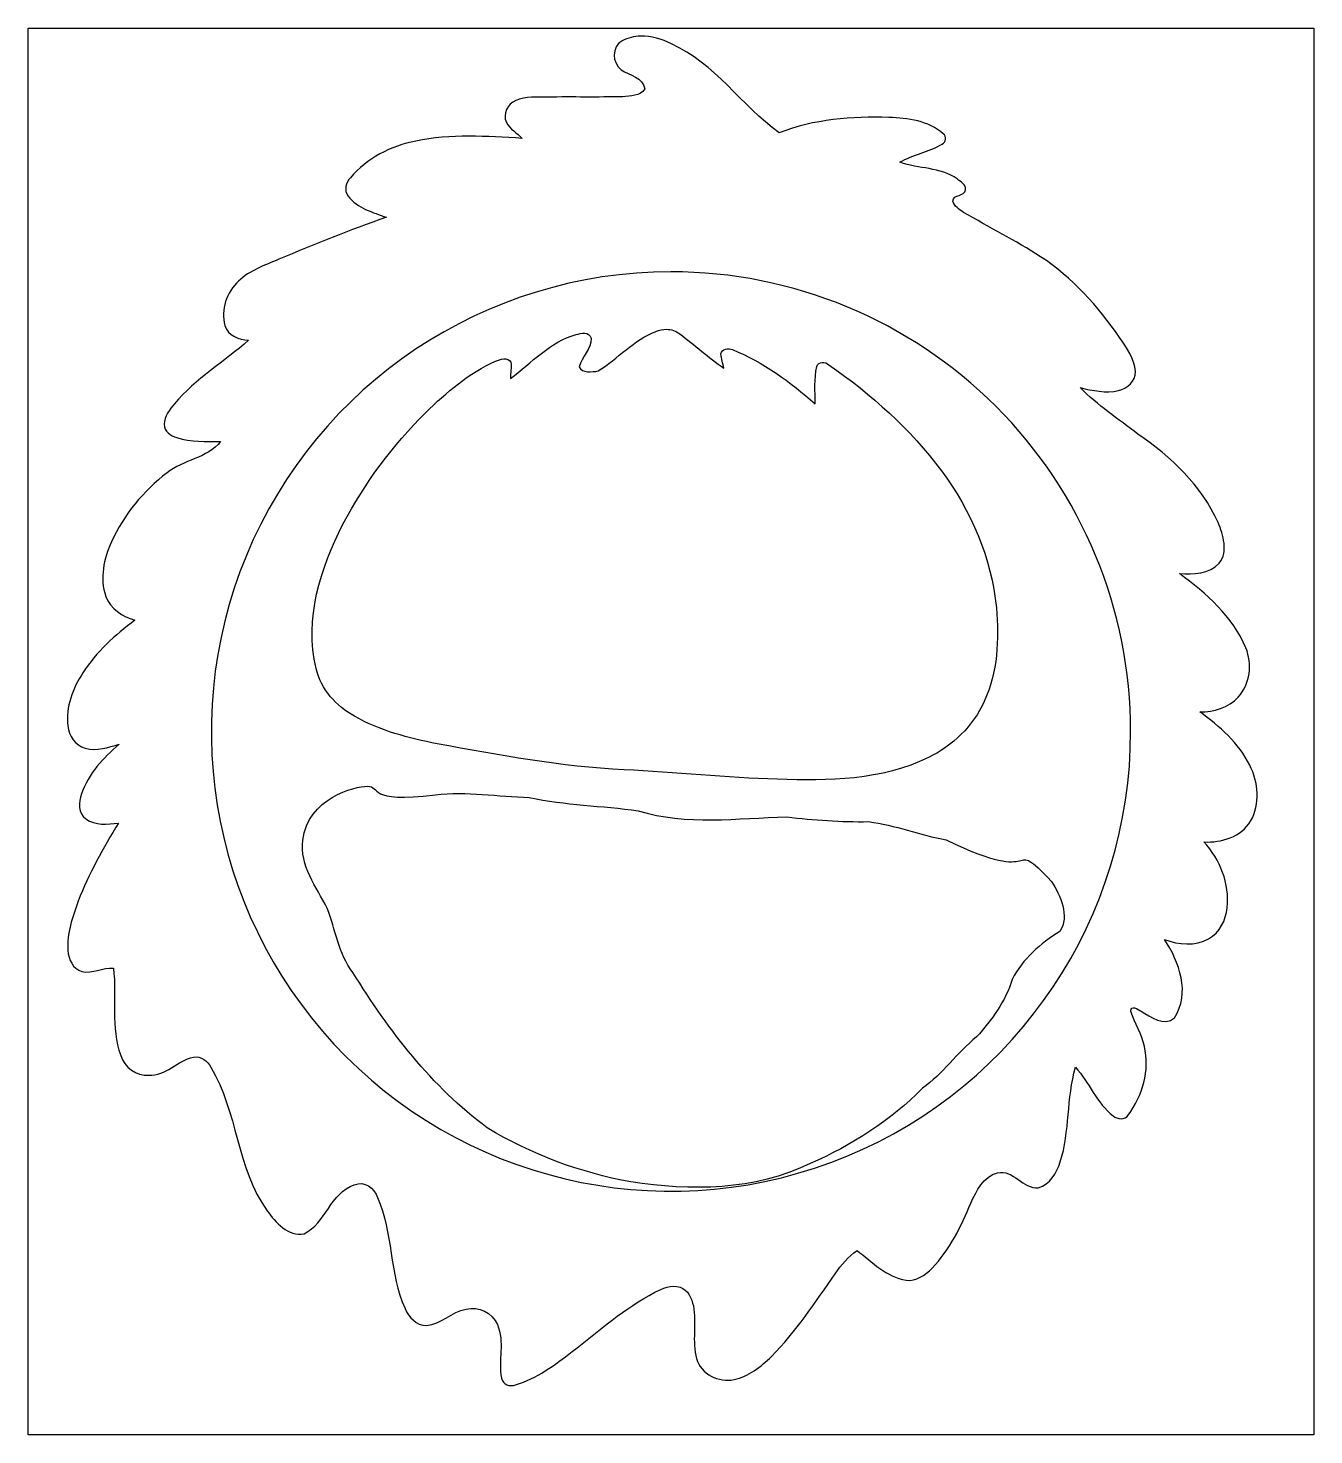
# Model space of a CAD drawing. Extents: x 0.1 to 81.2, y 0.1 to 88.8.
import ezdxf

# ---------------------------------------------------------------- set-up
doc = ezdxf.new("R2010")
doc.units = 0
for name, color, linetype in [('3d', 7, 'CONTINUOUS'), ('edge_cuts', 7, 'CONTINUOUS'), ('fiducial', 7, 'CONTINUOUS')]:
    doc.layers.add(name, color=color, linetype=linetype)

msp = doc.modelspace()

# ---------------------------------------------------------------- linework, layer by layer
at = {"layer": '3d', "color": 7}
msp.add_lwpolyline([(38.717788, 88.278884), (38.717956, 88.278984)], dxfattribs=at)
for points in [[(40.355103, 69.804214)], [(21.484013, 40.997783)]]:
    msp.add_lwpolyline(points, close=True, dxfattribs=at)
for points in [[(37.556448, 87.977104), (36.883714, 87.632174), (36.922013, 86.564394), (37.507258, 86.161134)], [(38.717956, 88.278984), (38.317953, 88.268984), (37.923357, 88.176454), (37.556448, 87.977104)], [(40.661551, 87.801074), (40.066374, 88.094584), (39.384452, 88.297644), (38.717788, 88.278884)], [(47.459251, 82.188824), (45.074021, 83.917424), (43.403775, 86.566204), (40.661551, 87.801074)], [(37.507258, 86.161134), (38.010049, 85.798124), (38.896888, 85.689554), (38.980349, 84.952484)], [(32.861418, 84.437374), (32.190695, 84.418374), (31.485796, 84.496774), (30.853285, 84.223244)], [(37.595759, 84.459674), (36.018006, 84.424574), (34.439174, 84.458684), (32.861418, 84.437374)], [(38.980349, 84.952484), (38.699794, 84.486894), (38.070394, 84.522014), (37.595759, 84.459674)], [(30.853285, 84.223244), (30.341446, 84.014094), (30.007517, 83.362374), (30.265951, 82.844494)], [(30.265951, 82.844494), (30.49321, 82.417134), (30.928758, 82.165704), (31.265628, 81.833864)], [(54.377641, 83.156324), (52.041681, 83.233624), (49.654441, 83.038574), (47.459251, 82.188824)], [(57.802731, 82.124664), (56.873581, 82.949234), (55.571271, 83.117104), (54.377641, 83.156324)], [(24.551312, 81.668004), (22.986625, 81.347234), (21.464099, 80.605184), (20.43539, 79.355244)], [(31.265628, 81.833864), (29.032233, 81.980714), (26.760573, 82.117494), (24.551312, 81.668004)], [(57.732331, 81.476974), (57.979711, 81.591594), (58.034021, 81.964774), (57.802731, 82.124664)], [(55.066471, 80.328644), (55.912151, 80.810304), (56.895701, 80.982234), (57.732331, 81.476974)], [(58.683551, 79.276844), (57.619641, 80.031034), (56.246011, 79.907294), (55.066471, 80.328644)], [(20.43539, 79.355244), (20.133714, 79.055574), (20.010189, 78.551724), (20.286725, 78.193714)], [(59.204521, 78.601014), (59.254721, 78.926824), (58.896731, 79.100854), (58.683551, 79.276844)], [(20.286725, 78.193714), (20.875996, 77.445584), (21.839199, 77.157894), (22.707017, 76.867284)], [(58.399931, 77.888034), (58.439031, 78.325474), (59.157251, 78.166584), (59.204521, 78.601014)], [(59.085841, 77.173084), (58.820371, 77.360104), (58.473361, 77.546144), (58.399931, 77.888034)], [(63.933741, 74.379574), (62.365031, 75.391184), (60.693771, 76.227834), (59.085841, 77.173084)], [(22.707017, 76.867284), (20.411273, 76.062814), (18.155784, 75.148774), (15.909318, 74.218624)], [(15.909318, 74.218624), (15.03245, 73.831474), (14.082214, 73.522844), (13.383335, 72.836014)], [(68.912382, 69.292324), (67.557862, 71.250194), (65.939891, 73.071304), (63.933741, 74.379574)], [(13.383335, 72.836014), (12.627138, 72.146194), (12.245088, 71.030914), (12.520617, 70.033384)], [(12.520617, 70.033384), (12.716705, 69.398864), (13.408557, 69.142494), (14.016934, 69.118374)], [(30.519423, 66.709244), (31.856846, 67.679654), (33.008319, 69.020074), (34.657472, 69.468564)], [(34.657472, 69.468564), (34.976241, 69.567064), (35.483084, 69.667644), (35.601745, 69.241264)], [(35.601745, 69.241264), (35.623855, 68.564514), (35.017405, 68.056644), (34.85953, 67.439224)], [(36.050107, 67.174814), (37.299038, 67.946094), (38.277484, 69.139594), (39.683289, 69.659464)], [(39.683289, 69.659464), (39.893578, 69.763184), (40.125119, 69.810514), (40.355103, 69.804214)], [(40.355071, 69.804244), (40.650766, 69.795244), (40.944043, 69.699894), (41.1867, 69.521754)], [(41.1867, 69.521754), (42.126921, 68.810784), (43.010829, 68.023414), (43.978201, 67.346644)], [(69.923942, 67.133384), (69.866742, 67.950874), (69.360872, 68.638694), (68.912382, 69.292324)], [(14.016934, 69.118374), (12.481413, 67.757814), (10.677337, 66.695864), (9.344944, 65.113073)], [(43.787111, 68.245584), (43.860511, 68.558314), (44.248591, 68.653964), (44.511041, 68.520234)], [(44.511041, 68.520234), (46.453821, 67.738884), (48.163441, 66.482853), (49.726121, 65.107213)], [(25.17782, 64.557233), (26.491107, 65.821243), (27.898948, 67.049124), (29.58229, 67.789224)], [(29.58229, 67.789224), (29.878934, 67.918974), (30.335503, 68.069774), (30.542653, 67.720824)], [(30.542653, 67.720824), (30.600993, 67.386964), (30.518423, 67.046124), (30.519423, 66.709244)], [(34.85953, 67.439224), (35.032488, 67.014864), (35.676032, 67.115494), (36.050107, 67.174814)], [(43.978201, 67.346644), (43.910801, 67.645334), (43.810241, 67.938884), (43.787111, 68.245584)], [(49.726121, 65.107213), (49.726121, 65.887553), (49.658621, 66.683994), (49.825621, 67.451254)], [(49.825621, 67.451254), (49.929231, 67.782084), (50.371561, 67.762894), (50.595811, 67.568874)], [(50.595811, 67.568874), (53.262631, 65.702533), (55.739371, 63.512493), (57.683161, 60.886933)], [(68.846922, 65.938773), (69.385912, 66.081573), (69.953102, 66.521983), (69.923942, 67.133384)], [(70.067852, 63.200683), (68.833012, 64.142903), (67.536712, 65.024723), (66.433571, 66.123833)], [(66.433571, 66.123833), (67.219932, 65.950873), (68.044462, 65.743693), (68.846922, 65.938773)], [(9.344944, 65.113073), (9.040252, 64.735983), (8.699365, 64.322693), (8.684283, 63.813883)], [(19.962928, 57.510113), (21.31342, 60.115573), (23.10934, 62.480713), (25.17782, 64.557233)], [(8.684283, 63.813883), (8.686383, 63.368413), (9.110571, 63.094863), (9.488668, 62.972183)], [(9.488668, 62.972183), (10.378609, 62.685593), (11.328967, 62.718743), (12.251084, 62.734833)], [(75.131892, 57.616603), (74.090102, 59.959603), (72.153432, 61.774773), (70.067852, 63.200683)], [(12.251084, 62.734833), (11.40137, 61.659863), (9.906088, 61.577533), (8.871344, 60.757973)], [(8.871344, 60.757973), (7.386102, 59.614633), (6.153168, 58.115283), (5.361775, 56.411843)], [(57.683161, 60.886933), (59.553551, 58.369963), (60.849721, 55.382263), (61.149381, 52.243833)], [(18.278453, 48.429823), (17.511193, 51.534053), (18.544052, 54.751813), (19.962928, 57.510113)], [(75.205292, 55.057333), (75.774462, 55.809503), (75.450722, 56.827203), (75.131892, 57.616603)], [(5.361775, 56.411843), (4.89418, 55.345903), (4.60663, 54.097903), (5.012884, 52.966643)], [(72.696492, 54.400703), (73.556272, 54.344403), (74.577802, 54.380603), (75.205292, 55.057333)], [(76.880632, 49.722863), (76.057062, 51.695813), (74.384872, 53.162833), (72.696492, 54.400703)], [(5.012884, 52.966643), (5.302492, 52.175243), (6.07081, 51.700593), (6.841086, 51.462253)], [(6.841086, 51.462253), (5.588133, 50.541163), (4.424614, 49.462213), (3.566854, 48.154963)], [(61.149381, 52.243833), (61.328371, 50.260833), (61.234981, 48.180333), (60.387251, 46.346173)], [(76.400972, 46.618503), (77.150142, 47.444083), (77.293902, 48.705213), (76.880632, 49.722863)], [(3.566854, 48.154963), (2.928311, 47.170473), (2.476864, 45.995053), (2.615634, 44.804463)], [(20.690881, 45.409953), (19.54653, 46.060553), (18.54493, 47.103463), (18.278453, 48.429823)], [(60.387251, 46.346173), (59.682341, 44.794553), (58.396181, 43.548633), (56.870731, 42.807523)], [(73.974482, 45.684293), (74.857382, 45.684293), (75.787582, 45.952803), (76.400972, 46.618503)], [(25.907966, 43.671333), (24.111999, 44.040383), (22.291765, 44.485813), (20.690881, 45.409953)], [(77.124012, 42.323753), (76.428162, 43.723503), (75.226432, 44.788313), (73.974482, 45.684293)], [(2.615634, 44.804463), (2.684024, 44.184023), (3.089221, 43.571613), (3.711676, 43.400653)], [(5.853476, 43.653923), (4.860969, 42.788123), (3.911756, 41.784613), (3.470306, 40.517573)], [(3.711676, 43.400653), (4.431671, 43.181443), (5.165659, 43.448753), (5.853476, 43.653923)], [(37.685219, 42.034223), (33.718203, 42.231323), (29.807609, 42.962403), (25.907966, 43.671333)], [(56.870731, 42.807523), (53.928401, 41.360493), (50.559731, 41.328403), (47.353961, 41.437003)], [(47.353961, 41.437003), (44.125031, 41.540613), (40.910113, 41.876343), (37.685219, 42.034223)], [(77.179312, 38.806133), (77.799752, 39.879083), (77.666102, 41.246763), (77.124012, 42.323753)], [(17.438186, 37.596603), (17.738127, 40.248203), (20.724252, 41.000933), (21.484013, 40.997783)], [(21.484013, 40.997783), (22.400967, 40.992783), (21.395713, 39.939613), (25.78578, 40.452083)], [(3.470306, 40.517573), (3.286284, 39.997683), (3.26109, 39.296763), (3.75282, 38.934763)], [(25.78578, 40.452083), (27.76077, 40.692163), (29.730142, 40.354483), (31.706496, 40.285133)], [(31.706496, 40.285133), (33.968007, 39.807313), (36.286991, 39.770483), (38.574046, 39.457173)], [(38.574046, 39.457173), (41.616729, 38.508023), (44.817641, 39.000353), (47.933751, 39.067133)], [(47.933751, 39.067133), (49.650741, 38.867463), (51.360721, 38.745093), (53.090851, 38.767803)], [(5.80831, 38.671263), (4.84597, 37.100563), (3.95104, 35.478633), (3.274284, 33.762103)], [(3.75282, 38.934763), (4.350135, 38.519443), (5.124517, 38.593833), (5.80831, 38.671263)], [(53.090851, 38.767803), (54.757921, 38.545053), (56.341461, 37.932833), (57.995631, 37.615063)], [(74.232012, 37.486803), (75.340182, 37.433503), (76.585012, 37.797533), (77.179312, 38.806133)], [(18.973267, 33.306773), (18.279385, 34.646193), (17.222718, 35.985983), (17.438186, 37.596603)], [(57.995631, 37.615063), (64.315541, 34.537043), (61.755511, 38.055293), (64.629671, 34.998213)], [(75.699282, 33.341823), (75.865182, 34.854213), (75.258732, 36.386703), (74.232012, 37.486803)], [(64.629671, 34.998213), (65.175361, 34.125623), (65.797511, 32.806803), (65.141111, 31.848143)], [(3.274284, 33.762103), (2.908254, 32.763553), (2.554202, 31.717733), (2.622581, 30.638733)], [(20.587346, 29.268393), (19.663511, 30.454053), (19.498668, 31.944813), (18.973267, 33.306773)], [(74.531712, 31.385993), (75.241662, 31.769103), (75.618822, 32.565513), (75.699282, 33.341823)], [(65.141111, 31.848143), (63.936881, 31.082463), (62.805011, 30.124423), (62.150141, 28.826423)], [(71.755242, 31.337793), (72.639142, 31.001923), (73.679012, 30.914453), (74.531712, 31.385993)], [(72.378762, 26.405413), (73.400462, 27.957013), (72.679362, 29.923943), (71.755242, 31.337793)], [(2.622581, 30.638733), (2.654751, 30.093703), (2.938359, 29.485363), (3.5045, 29.327453)], [(3.5045, 29.327453), (4.178239, 29.158533), (4.815852, 29.604123), (5.491604, 29.523683)], [(5.491604, 29.523683), (5.716854, 27.703583), (5.300512, 25.792893), (5.949112, 24.032123)], [(29.055257, 19.463612), (25.560101, 22.070402), (22.854748, 25.574253), (20.587346, 29.268393)], [(62.150141, 28.826423), (61.720591, 27.433193), (60.865801, 26.271513), (59.901351, 25.199843)], [(69.631512, 26.807643), (69.590212, 27.251103), (70.089972, 26.953293), (70.272992, 26.816643)], [(70.478162, 24.597453), (70.331312, 25.383823), (69.867842, 26.054473), (69.631512, 26.807643)], [(70.272992, 26.816643), (70.875342, 26.472743), (71.736212, 25.820163), (72.378762, 26.405413)], [(59.901351, 25.199843), (58.678011, 24.206403), (57.773561, 22.876003), (56.487051, 21.958872)], [(5.949112, 24.032123), (6.202518, 23.295033), (6.920368, 22.726813), (7.72081, 22.780093)], [(10.537536, 23.922603), (11.008147, 24.017103), (11.421493, 23.674053), (11.638699, 23.287893)], [(69.463482, 20.271442), (70.364492, 21.494232), (70.843182, 23.093103), (70.478162, 24.597453)], [(7.72081, 22.780093), (8.804826, 22.722893), (9.528937, 23.717443), (10.537536, 23.922603)], [(11.638699, 23.287893), (13.316008, 20.476282), (13.260613, 16.941682), (15.174235, 14.242692)], [(65.179891, 17.314882), (65.791281, 19.251622), (65.577041, 21.339082), (66.137161, 23.287893)], [(66.137161, 23.287893), (67.004962, 22.331583), (67.465462, 21.026492), (68.514282, 20.225042)], [(56.487051, 21.958872), (54.478801, 19.918352), (52.038121, 18.356052), (49.415631, 17.222162)], [(68.514282, 20.225042), (68.788802, 20.004832), (69.242252, 19.945512), (69.463482, 20.271442)], [(38.103919, 16.059372), (34.928259, 16.635632), (31.826167, 17.798232), (29.055257, 19.463612)], [(49.415631, 17.222162), (45.907291, 15.486672), (41.89065, 15.494002), (38.103919, 16.059372)], [(61.222861, 16.637032), (62.235511, 16.850212), (62.811741, 15.610292), (63.792191, 15.690742)], [(63.792191, 15.690742), (64.535311, 15.880812), (64.935531, 16.647172), (65.179891, 17.314882)], [(20.676758, 15.873782), (21.307258, 16.158362), (21.932737, 15.664602), (22.144913, 15.084392)], [(59.537481, 14.714482), (59.891451, 15.486762), (60.330901, 16.397712), (61.222861, 16.637032)], [(17.507302, 12.796672), (18.897016, 13.449292), (19.159337, 15.376012), (20.676758, 15.873782)], [(22.144913, 15.084392), (23.125356, 12.860042), (22.869981, 10.290862), (23.872546, 8.070552)], [(15.174235, 14.242692), (15.717246, 13.517662), (16.49267, 12.578462), (17.507302, 12.796672)], [(57.092851, 10.621582), (58.208041, 11.776992), (58.926081, 13.246312), (59.537481, 14.714482)], [(50.990021, 10.275792), (51.381201, 10.821832), (51.816691, 11.346762), (52.370771, 11.735912)], [(52.370771, 11.735912), (53.325071, 11.015932), (54.213951, 10.046572), (55.456851, 9.868582)], [(46.968821, 5.058712), (48.521441, 6.623412), (49.736061, 8.475812), (50.990021, 10.275792)], [(55.456851, 9.868582), (56.104431, 9.772082), (56.661451, 10.191192), (57.092851, 10.621582)], [(34.404909, 5.359522), (36.08926, 6.677842), (37.719343, 8.099662), (39.622908, 9.100222)], [(39.622908, 9.100222), (40.106594, 9.337542), (40.664713, 9.595012), (41.209745, 9.426082)], [(41.209745, 9.426082), (41.712535, 9.258142), (41.95097, 8.721092), (42.048513, 8.238412)], [(23.872546, 8.070552), (24.115897, 7.535582), (24.581474, 7.003582), (25.218006, 7.015662)], [(25.218006, 7.015662), (26.16124, 7.042762), (26.801849, 7.897512), (27.718937, 8.037262)], [(27.718937, 8.037262), (28.506307, 8.258502), (29.387178, 7.814092), (29.696898, 7.061912)], [(42.048513, 8.238412), (42.253649, 7.144362), (41.950903, 6.006162), (42.254592, 4.924142)], [(29.696898, 7.061912), (30.170528, 5.989972), (29.726088, 4.802412), (29.95436, 3.694242)], [(30.845238, 3.266912), (32.176628, 3.675182), (33.319889, 4.511812), (34.404909, 5.359522)], [(42.254592, 4.924142), (42.517038, 3.938662), (43.659418, 3.391452), (44.618741, 3.598602)], [(44.618741, 3.598602), (45.543881, 3.797722), (46.306141, 4.414142), (46.968821, 5.058712)], [(29.95436, 3.694242), (30.02476, 3.288992), (30.49228, 3.133162), (30.845238, 3.266912)]]:
    msp.add_open_spline(points, degree=3, dxfattribs=at)
at = {"layer": 'edge_cuts', "color": 3}
msp.add_lwpolyline([(40.640007, 73.424789)], close=True, dxfattribs=at)
for points in [[(40.640007, 73.424789), (28.9208, 73.424789), (18.355542, 66.365309), (13.870795, 55.538173)], [(61.128274, 64.93827), (55.694448, 70.372097), (48.324598, 73.424789), (40.640007, 73.424789)], [(69.614793, 44.450003), (69.614793, 52.134594), (66.562101, 59.504444), (61.128274, 64.93827)], [(13.870795, 55.538173), (9.386049, 44.711038), (11.865009, 32.248466), (20.151739, 23.961736)], [(51.728177, 17.680792), (62.555313, 22.165538), (69.614793, 32.730796), (69.614793, 44.450003)], [(20.151739, 23.961736), (28.43847, 15.675005), (40.901042, 13.196045), (51.728177, 17.680792)]]:
    msp.add_open_spline(points, degree=3, dxfattribs=at)
at = {"layer": 'fiducial', "color": 7}
msp.add_lwpolyline([(0.115207, 88.784797), (81.164815, 88.784797), (81.164815, 0.115209), (0.115207, 0.115209)], close=True, dxfattribs=at)

doc.saveas('drawing.dxf')
